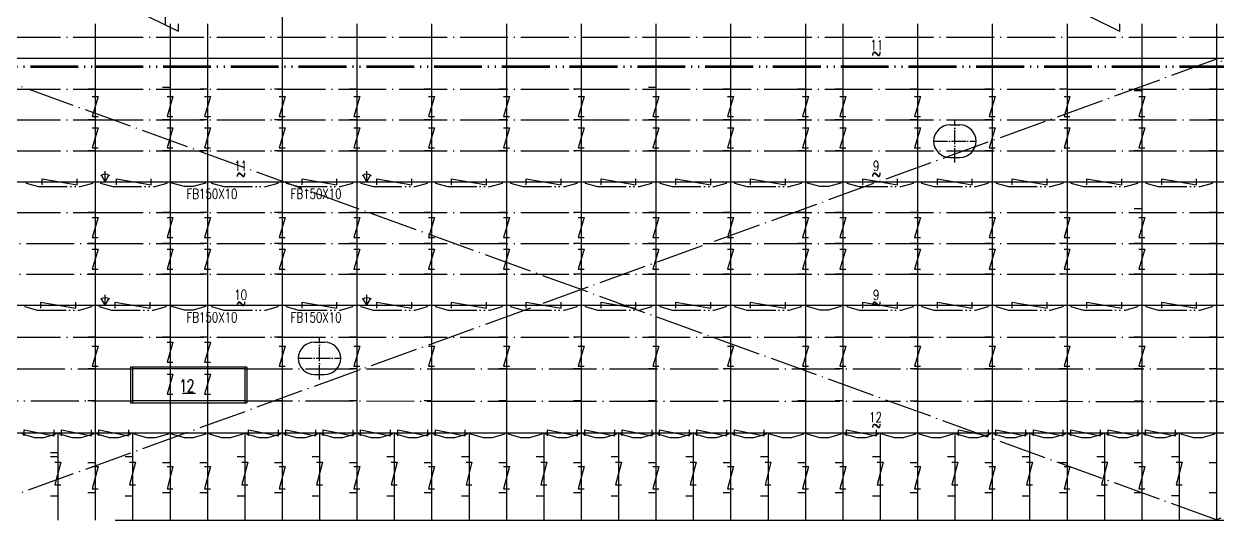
# Model space of a CAD drawing. Extents: x 415092 to 563892, y 399799 to 441999.
# Drawn here: x 476164 to 500109, y 414482 to 424432 of the extents above; entities that cross this region are included whole.
import ezdxf

# ---------------------------------------------------------------- set-up
doc = ezdxf.new("R2010")
doc.units = 0
doc.header["$LTSCALE"] = 40
doc.header["$MEASUREMENT"] = 0
doc.linetypes.add('ACAD_ISO04W100', pattern=[30.5, 24, -3, 0.5, -3])
doc.linetypes.add('ACAD_ISO05W100', pattern=[34, 24, -3, 0.5, -3, 0.5, -3])
doc.layers.get('0').update_dxf_attribs({"linetype": 'CONTINUOUS'})
for name, color, linetype in [('C-CEN', 4, 'ACAD_ISO04W100'), ('C-CON', 4, 'CONTINUOUS'), ('C-PH', 4, 'ACAD_ISO05W100'), ('Y-CON', 2, 'CONTINUOUS'), ('Y-PH', 2, 'ACAD_ISO05W100')]:
    doc.layers.add(name, color=color, linetype=linetype)
doc.styles.add('ROMANS', font='romans.shx', dxfattribs={"width": 0.75, "height": 250, "bigfont": 'hzdx.shx'})

msp = doc.modelspace()

# ---------------------------------------------------------------- linework, layer by layer
for p, q in [((478996.4, 435463.3), (478996.4, 424412.5)), ((477796.4, 421267.7), (477796.4, 421476.9)), ((483046.4, 421267.7), (483046.4, 421476.9)), ((477796.4, 421267.7), (477721.9, 421396.8)), ((477796.4, 421267.7), (477870.9, 421396.8)), ((483046.4, 421267.7), (482971.9, 421396.8)), ((483046.4, 421267.7), (483120.9, 421396.8)), ((477796.4, 418792.1), (477721.9, 418921.2)), ((477796.4, 418792.1), (477796.4, 419001.2)), ((477796.4, 418792.1), (477870.9, 418921.2)), ((483046.4, 418792.1), (482971.9, 418921.2)), ((483046.4, 418792.1), (483046.4, 419001.2)), ((483046.4, 418792.1), (483120.9, 418921.2)), ((480636.4, 417551.8), (478306.4, 417551.8)), ((478306.4, 417551.8), (478306.4, 416831.8)), ((480636.4, 417551.8), (480636.4, 416831.8)), ((479344.3, 417025.9), (479611.4, 417025.9)), ((478306.4, 416831.8), (480636.4, 416831.8))]:
    msp.add_line(p, q)
at = {"color": 1}
for p, q in [((478657.9, 424580.9), (479257.5, 424282.6)), ((497551.8, 424580.9), (498151.4, 424282.6)), ((479257.5, 424431.8), (479257.5, 424282.6)), ((498151.4, 424431.8), (498151.4, 424282.6))]:
    msp.add_line(p, q, dxfattribs=at)
for points in [[(477536.4, 422976.8), (477656.4, 422976.8), (477536.4, 422576.8), (477656.4, 422576.8)], [(479036.4, 422976.8), (479156.4, 422976.8), (479036.4, 422576.8), (479156.4, 422576.8)], [(479786.4, 422976.8), (479906.4, 422976.8), (479786.4, 422576.8), (479906.4, 422576.8)], [(481286.4, 422976.8), (481406.4, 422976.8), (481286.4, 422576.8), (481406.4, 422576.8)], [(482786.4, 422976.8), (482906.4, 422976.8), (482786.4, 422576.8), (482906.4, 422576.8)], [(484286.4, 422976.8), (484406.4, 422976.8), (484286.4, 422576.8), (484406.4, 422576.8)], [(485786.4, 422976.8), (485906.4, 422976.8), (485786.4, 422576.8), (485906.4, 422576.8)], [(487286.4, 422976.8), (487406.4, 422976.8), (487286.4, 422576.8), (487406.4, 422576.8)], [(488786.4, 422976.8), (488906.4, 422976.8), (488786.4, 422576.8), (488906.4, 422576.8)], [(490286.4, 422976.8), (490406.4, 422976.8), (490286.4, 422576.8), (490406.4, 422576.8)], [(491786.4, 422976.8), (491906.4, 422976.8), (491786.4, 422576.8), (491906.4, 422576.8)], [(492536.4, 422976.8), (492656.4, 422976.8), (492536.4, 422576.8), (492656.4, 422576.8)], [(494036.4, 422976.8), (494156.4, 422976.8), (494036.4, 422576.8), (494156.4, 422576.8)], [(495536.4, 422976.8), (495656.4, 422976.8), (495536.4, 422576.8), (495656.4, 422576.8)], [(497036.4, 422976.8), (497156.4, 422976.8), (497036.4, 422576.8), (497156.4, 422576.8)], [(498536.4, 422976.8), (498656.4, 422976.8), (498536.4, 422576.8), (498656.4, 422576.8)], [(477536.4, 422346.8), (477656.4, 422346.8), (477536.4, 421946.8), (477656.4, 421946.8)], [(479036.4, 422346.8), (479156.4, 422346.8), (479036.4, 421946.8), (479156.4, 421946.8)], [(479786.4, 422346.8), (479906.4, 422346.8), (479786.4, 421946.8), (479906.4, 421946.8)], [(481286.4, 422346.8), (481406.4, 422346.8), (481286.4, 421946.8), (481406.4, 421946.8)], [(482786.4, 422346.8), (482906.4, 422346.8), (482786.4, 421946.8), (482906.4, 421946.8)], [(484286.4, 422346.8), (484406.4, 422346.8), (484286.4, 421946.8), (484406.4, 421946.8)], [(485786.4, 422346.8), (485906.4, 422346.8), (485786.4, 421946.8), (485906.4, 421946.8)], [(487286.4, 422346.8), (487406.4, 422346.8), (487286.4, 421946.8), (487406.4, 421946.8)], [(488786.4, 422346.8), (488906.4, 422346.8), (488786.4, 421946.8), (488906.4, 421946.8)], [(490286.4, 422346.8), (490406.4, 422346.8), (490286.4, 421946.8), (490406.4, 421946.8)], [(491786.4, 422346.8), (491906.4, 422346.8), (491786.4, 421946.8), (491906.4, 421946.8)], [(492536.4, 422346.8), (492656.4, 422346.8), (492536.4, 421946.8), (492656.4, 421946.8)], [(494036.4, 422346.8), (494156.4, 422346.8), (494036.4, 421946.8), (494156.4, 421946.8)], [(495536.4, 422346.8), (495656.4, 422346.8), (495536.4, 421946.8), (495656.4, 421946.8)], [(497036.4, 422346.8), (497156.4, 422346.8), (497036.4, 421946.8), (497156.4, 421946.8)], [(498536.4, 422346.8), (498656.4, 422346.8), (498536.4, 421946.8), (498656.4, 421946.8)], [(476531.1, 421207.8), (476531.1, 421327.8), (477231.1, 421207.8), (477231.1, 421327.8)], [(478021.4, 421207.8), (478021.4, 421327.8), (478721.4, 421207.8), (478721.4, 421327.8)], [(478021.4, 421207.8), (478021.4, 421327.8), (478721.4, 421207.8), (478721.4, 421327.8)], [(481746.4, 421207.8), (481746.4, 421327.8), (482446.4, 421207.8), (482446.4, 421327.8)], [(483246.4, 421207.8), (483246.4, 421327.8), (483946.4, 421207.8), (483946.4, 421327.8)], [(484746.4, 421207.8), (484746.4, 421327.8), (485446.4, 421207.8), (485446.4, 421327.8)], [(486246.4, 421207.8), (486246.4, 421327.8), (486946.4, 421207.8), (486946.4, 421327.8)], [(487746.4, 421207.8), (487746.4, 421327.8), (488446.4, 421207.8), (488446.4, 421327.8)], [(489246.4, 421207.8), (489246.4, 421327.8), (489946.4, 421207.8), (489946.4, 421327.8)], [(490746.4, 421207.8), (490746.4, 421327.8), (491446.4, 421207.8), (491446.4, 421327.8)], [(492996.4, 421207.8), (492996.4, 421327.8), (493696.4, 421207.8), (493696.4, 421327.8)], [(494496.4, 421207.8), (494496.4, 421327.8), (495196.4, 421207.8), (495196.4, 421327.8)], [(495996.4, 421207.8), (495996.4, 421327.8), (496696.4, 421207.8), (496696.4, 421327.8)], [(497496.5, 421207.8), (497496.5, 421327.8), (498196.5, 421207.8), (498196.5, 421327.8)], [(498996.4, 421207.8), (498996.4, 421327.8), (499696.4, 421207.8), (499696.4, 421327.8)], [(477536.4, 420546.8), (477656.4, 420546.8), (477536.4, 420146.8), (477656.4, 420146.8)], [(479036.4, 420546.8), (479156.4, 420546.8), (479036.4, 420146.8), (479156.4, 420146.8)], [(479786.4, 420546.8), (479906.4, 420546.8), (479786.4, 420146.8), (479906.4, 420146.8)], [(481286.4, 420546.8), (481406.4, 420546.8), (481286.4, 420146.8), (481406.4, 420146.8)], [(482786.4, 420546.8), (482906.4, 420546.8), (482786.4, 420146.8), (482906.4, 420146.8)], [(484286.4, 420546.8), (484406.4, 420546.8), (484286.4, 420146.8), (484406.4, 420146.8)], [(485786.4, 420546.8), (485906.4, 420546.8), (485786.4, 420146.8), (485906.4, 420146.8)], [(487286.4, 420546.8), (487406.4, 420546.8), (487286.4, 420146.8), (487406.4, 420146.8)], [(488786.4, 420546.8), (488906.4, 420546.8), (488786.4, 420146.8), (488906.4, 420146.8)], [(490286.4, 420546.8), (490406.4, 420546.8), (490286.4, 420146.8), (490406.4, 420146.8)], [(491786.4, 420546.8), (491906.4, 420546.8), (491786.4, 420146.8), (491906.4, 420146.8)], [(492536.4, 420546.8), (492656.4, 420546.8), (492536.4, 420146.8), (492656.4, 420146.8)], [(494036.4, 420546.8), (494156.4, 420546.8), (494036.4, 420146.8), (494156.4, 420146.8)], [(495536.4, 420546.8), (495656.4, 420546.8), (495536.4, 420146.8), (495656.4, 420146.8)], [(497036.4, 420546.8), (497156.4, 420546.8), (497036.4, 420146.8), (497156.4, 420146.8)], [(498536.4, 420546.8), (498656.4, 420546.8), (498536.4, 420146.8), (498656.4, 420146.8)], [(477536.4, 419916.8), (477656.4, 419916.8), (477536.4, 419516.8), (477656.4, 419516.8)], [(479036.4, 419916.8), (479156.4, 419916.8), (479036.4, 419516.8), (479156.4, 419516.8)], [(479786.4, 419916.8), (479906.4, 419916.8), (479786.4, 419516.8), (479906.4, 419516.8)], [(481286.4, 419916.8), (481406.4, 419916.8), (481286.4, 419516.8), (481406.4, 419516.8)], [(482786.4, 419916.8), (482906.4, 419916.8), (482786.4, 419516.8), (482906.4, 419516.8)], [(484286.4, 419916.8), (484406.4, 419916.8), (484286.4, 419516.8), (484406.4, 419516.8)], [(485786.4, 419916.8), (485906.4, 419916.8), (485786.4, 419516.8), (485906.4, 419516.8)], [(487286.4, 419916.8), (487406.4, 419916.8), (487286.4, 419516.8), (487406.4, 419516.8)], [(488786.4, 419916.8), (488906.4, 419916.8), (488786.4, 419516.8), (488906.4, 419516.8)], [(490286.4, 419916.8), (490406.4, 419916.8), (490286.4, 419516.8), (490406.4, 419516.8)], [(491786.4, 419916.8), (491906.4, 419916.8), (491786.4, 419516.8), (491906.4, 419516.8)], [(492536.4, 419916.8), (492656.4, 419916.8), (492536.4, 419516.8), (492656.4, 419516.8)], [(494036.4, 419916.8), (494156.4, 419916.8), (494036.4, 419516.8), (494156.4, 419516.8)], [(495536.4, 419916.8), (495656.4, 419916.8), (495536.4, 419516.8), (495656.4, 419516.8)], [(497036.4, 419916.8), (497156.4, 419916.8), (497036.4, 419516.8), (497156.4, 419516.8)], [(498536.4, 419916.8), (498656.4, 419916.8), (498536.4, 419516.8), (498656.4, 419516.8)], [(476506.1, 418732.1), (476506.1, 418852.1), (477206.1, 418732.1), (477206.1, 418852.1)], [(477996.4, 418732.1), (477996.4, 418852.1), (478696.4, 418732.1), (478696.4, 418852.1)], [(477996.4, 418732.1), (477996.4, 418852.1), (478696.4, 418732.1), (478696.4, 418852.1)], [(481746.4, 418732.1), (481746.4, 418852.1), (482446.4, 418732.1), (482446.4, 418852.1)], [(483246.4, 418732.1), (483246.4, 418852.1), (483946.4, 418732.1), (483946.4, 418852.1)], [(484746.4, 418732.1), (484746.4, 418852.1), (485446.4, 418732.1), (485446.4, 418852.1)], [(486246.4, 418732.1), (486246.4, 418852.1), (486946.4, 418732.1), (486946.4, 418852.1)], [(487746.4, 418732.1), (487746.4, 418852.1), (488446.4, 418732.1), (488446.4, 418852.1)], [(489246.4, 418732.1), (489246.4, 418852.1), (489946.4, 418732.1), (489946.4, 418852.1)], [(490746.4, 418732.1), (490746.4, 418852.1), (491446.4, 418732.1), (491446.4, 418852.1)], [(492996.4, 418732.1), (492996.4, 418852.1), (493696.4, 418732.1), (493696.4, 418852.1)], [(494496.4, 418732.1), (494496.4, 418852.1), (495196.4, 418732.1), (495196.4, 418852.1)], [(495996.4, 418732.1), (495996.4, 418852.1), (496696.4, 418732.1), (496696.4, 418852.1)], [(497496.6, 418732.1), (497496.6, 418852.1), (498196.6, 418732.1), (498196.6, 418852.1)], [(498996.4, 418732.1), (498996.4, 418852.1), (499696.4, 418732.1), (499696.4, 418852.1)], [(477536.4, 417966.8), (477656.4, 417966.8), (477536.4, 417566.8), (477656.4, 417566.8)], [(479036.4, 418048.6), (479156.4, 418048.6), (479036.4, 417648.6), (479156.4, 417648.6)], [(479786.4, 418048.6), (479906.4, 418048.6), (479786.4, 417648.6), (479906.4, 417648.6)], [(481286.4, 417966.8), (481406.4, 417966.8), (481286.4, 417566.8), (481406.4, 417566.8)], [(482786.4, 417966.8), (482906.4, 417966.8), (482786.4, 417566.8), (482906.4, 417566.8)], [(484286.4, 417966.8), (484406.4, 417966.8), (484286.4, 417566.8), (484406.4, 417566.8)], [(485786.4, 417966.8), (485906.4, 417966.8), (485786.4, 417566.8), (485906.4, 417566.8)], [(487286.4, 417966.8), (487406.4, 417966.8), (487286.4, 417566.8), (487406.4, 417566.8)], [(488786.4, 417966.8), (488906.4, 417966.8), (488786.4, 417566.8), (488906.4, 417566.8)], [(490286.4, 417966.8), (490406.4, 417966.8), (490286.4, 417566.8), (490406.4, 417566.8)], [(491786.4, 417966.8), (491906.4, 417966.8), (491786.4, 417566.8), (491906.4, 417566.8)], [(492536.4, 417966.8), (492656.4, 417966.8), (492536.4, 417566.8), (492656.4, 417566.8)], [(494036.4, 417966.8), (494156.4, 417966.8), (494036.4, 417566.8), (494156.4, 417566.8)], [(495536.4, 417966.8), (495656.4, 417966.8), (495536.4, 417566.8), (495656.4, 417566.8)], [(497036.4, 417966.8), (497156.4, 417966.8), (497036.4, 417566.8), (497156.4, 417566.8)], [(498536.4, 417966.8), (498656.4, 417966.8), (498536.4, 417566.8), (498656.4, 417566.8)], [(479036.4, 417407.6), (479156.4, 417407.6), (479036.4, 417007.6), (479156.4, 417007.6)], [(479786.4, 417407.6), (479906.4, 417407.6), (479786.4, 417007.6), (479906.4, 417007.6)], [(476171.4, 416171.8), (476171.4, 416291.8), (476771.4, 416171.8), (476771.4, 416291.8)], [(476921.4, 416171.8), (476921.4, 416291.8), (477521.4, 416171.8), (477521.4, 416291.8)], [(477671.4, 416171.8), (477671.4, 416291.8), (478271.4, 416171.8), (478271.4, 416291.8)], [(480671.4, 416171.8), (480671.4, 416291.8), (481271.4, 416171.8), (481271.4, 416291.8)], [(481421.4, 416171.8), (481421.4, 416291.8), (482021.4, 416171.8), (482021.4, 416291.8)], [(482171.4, 416171.8), (482171.4, 416291.8), (482771.4, 416171.8), (482771.4, 416291.8)], [(482921.4, 416171.8), (482921.4, 416291.8), (483521.4, 416171.8), (483521.4, 416291.8)], [(483671.4, 416171.8), (483671.4, 416291.8), (484271.4, 416171.8), (484271.4, 416291.8)], [(484421.4, 416171.8), (484421.4, 416291.8), (485021.4, 416171.8), (485021.4, 416291.8)], [(486671.4, 416171.8), (486671.4, 416291.8), (487271.4, 416171.8), (487271.4, 416291.8)], [(487421.4, 416171.8), (487421.4, 416291.8), (488021.4, 416171.8), (488021.4, 416291.8)], [(488171.4, 416171.8), (488171.4, 416291.8), (488771.4, 416171.8), (488771.4, 416291.8)], [(488921.4, 416171.8), (488921.4, 416291.8), (489521.4, 416171.8), (489521.4, 416291.8)], [(489671.4, 416171.8), (489671.4, 416291.8), (490271.4, 416171.8), (490271.4, 416291.8)], [(490421.4, 416171.8), (490421.4, 416291.8), (491021.4, 416171.8), (491021.4, 416291.8)], [(492671.4, 416171.8), (492671.4, 416291.8), (493271.4, 416171.8), (493271.4, 416291.8)], [(494921.4, 416171.8), (494921.4, 416291.8), (495521.4, 416171.8), (495521.4, 416291.8)], [(495671.4, 416171.8), (495671.4, 416291.8), (496271.4, 416171.8), (496271.4, 416291.8)], [(496421.4, 416171.7), (496421.4, 416291.7), (497021.4, 416171.7), (497021.4, 416291.7)], [(497171.4, 416171.8), (497171.4, 416291.8), (497771.4, 416171.8), (497771.4, 416291.8)], [(497921.4, 416171.7), (497921.4, 416291.7), (498521.4, 416171.7), (498521.4, 416291.7)], [(498671.4, 416171.8), (498671.4, 416291.8), (499271.4, 416171.8), (499271.4, 416291.8)], [(476786.4, 415641.5), (476906.4, 415641.5), (476786.4, 415191.5), (476906.4, 415191.5)], [(476786.4, 415641.5), (476906.4, 415641.5), (476786.4, 415191.5), (476906.4, 415191.5)], [(477536.4, 415556.8), (477656.4, 415556.8), (477536.4, 415106.8), (477656.4, 415106.8)], [(478286.4, 415641.5), (478406.4, 415641.5), (478286.4, 415191.5), (478406.4, 415191.5)], [(478286.4, 415641.5), (478406.4, 415641.5), (478286.4, 415191.5), (478406.4, 415191.5)], [(479036.4, 415556.8), (479156.4, 415556.8), (479036.4, 415106.8), (479156.4, 415106.8)], [(479786.4, 415556.8), (479906.4, 415556.8), (479786.4, 415106.8), (479906.4, 415106.8)], [(480536.4, 415641.5), (480656.4, 415641.5), (480536.4, 415191.5), (480656.4, 415191.5)], [(481286.4, 415556.8), (481406.4, 415556.8), (481286.4, 415106.8), (481406.4, 415106.8)], [(482036.4, 415641.5), (482156.4, 415641.5), (482036.4, 415191.5), (482156.4, 415191.5)], [(482786.4, 415556.8), (482906.4, 415556.8), (482786.4, 415106.8), (482906.4, 415106.8)], [(483536.4, 415641.5), (483656.4, 415641.5), (483536.4, 415191.5), (483656.4, 415191.5)], [(484286.4, 415556.8), (484406.4, 415556.8), (484286.4, 415106.8), (484406.4, 415106.8)], [(485036.4, 415641.5), (485156.4, 415641.5), (485036.4, 415191.5), (485156.4, 415191.5)], [(485786.4, 415556.8), (485906.4, 415556.8), (485786.4, 415106.8), (485906.4, 415106.8)], [(486536.4, 415641.5), (486656.4, 415641.5), (486536.4, 415191.5), (486656.4, 415191.5)], [(487286.4, 415556.8), (487406.4, 415556.8), (487286.4, 415106.8), (487406.4, 415106.8)], [(488036.4, 415641.5), (488156.4, 415641.5), (488036.4, 415191.5), (488156.4, 415191.5)], [(488786.4, 415556.8), (488906.4, 415556.8), (488786.4, 415106.8), (488906.4, 415106.8)], [(489536.4, 415641.5), (489656.4, 415641.5), (489536.4, 415191.5), (489656.4, 415191.5)], [(490286.4, 415556.8), (490406.4, 415556.8), (490286.4, 415106.8), (490406.4, 415106.8)], [(491036.4, 415641.5), (491156.4, 415641.5), (491036.4, 415191.5), (491156.4, 415191.5)], [(491786.4, 415556.8), (491906.4, 415556.8), (491786.4, 415106.8), (491906.4, 415106.8)], [(492536.4, 415556.8), (492656.4, 415556.8), (492536.4, 415106.8), (492656.4, 415106.8)], [(493286.4, 415641.5), (493406.4, 415641.5), (493286.4, 415191.5), (493406.4, 415191.5)], [(494036.4, 415556.8), (494156.4, 415556.8), (494036.4, 415106.8), (494156.4, 415106.8)], [(494786.4, 415641.5), (494906.4, 415641.5), (494786.4, 415191.5), (494906.4, 415191.5)], [(495536.4, 415556.8), (495656.4, 415556.8), (495536.4, 415106.8), (495656.4, 415106.8)], [(496286.4, 415641.5), (496406.4, 415641.5), (496286.4, 415191.5), (496406.4, 415191.5)], [(497036.4, 415556.8), (497156.4, 415556.8), (497036.4, 415106.8), (497156.4, 415106.8)], [(497786.4, 415641.5), (497906.4, 415641.5), (497786.4, 415191.5), (497906.4, 415191.5)], [(498536.4, 415556.8), (498656.4, 415556.8), (498536.4, 415106.8), (498656.4, 415106.8)], [(499286.4, 415641.5), (499406.4, 415641.5), (499286.4, 415191.5), (499406.4, 415191.5)]]:
    msp.add_lwpolyline(points)
for centre in [(477796.4, 421267.7), (483046.4, 421267.7), (477796.4, 418792.1), (483046.4, 418792.1)]:
    msp.add_arc(centre, 149.1, 52.13553, 127.86447)
at = {"layer": 'C-CEN'}
for p, q in [((449096.4, 424162.8), (477596.4, 424162.8)), ((477596.4, 424162.8), (522596.4, 424162.8)), ((500096.4, 423721.8), (474596.4, 414481.8)), ((500096.8, 414485.7), (474596.4, 423721.8)), ((524096.4, 414815.8), (500096.4, 423721.8)), ((524096.4, 423721.8), (500096.8, 414485.7)), ((449096.4, 423124.8), (477596.4, 423124.8)), ((477596.4, 423124.8), (521096.4, 423124.8)), ((449096.4, 422505.8), (477596.4, 422505.8)), ((477596.4, 422505.8), (518846.4, 422505.8)), ((449096.4, 421886.8), (477596.4, 421886.8)), ((477596.4, 421886.8), (521096.4, 421886.8)), ((449096.4, 420648.8), (477596.4, 420648.8)), ((477596.4, 420648.8), (521096.4, 420648.8)), ((450596.4, 420029.8), (477596.4, 420029.8)), ((477596.4, 420029.8), (518846.4, 420029.8)), ((450596.4, 419410.8), (477596.4, 419410.8)), ((477596.4, 419410.8), (521096.4, 419410.8)), ((449096.4, 418151.8), (477596.4, 418151.8)), ((477596.4, 418151.8), (518846.4, 418151.8)), ((452846.4, 417511.8), (477596.4, 417511.8)), ((477596.4, 417511.8), (478346.4, 417511.8)), ((480596.4, 417511.8), (517346.4, 417511.8)), ((454346.4, 416871.8), (477596.4, 416871.8)), ((477596.4, 416871.8), (478346.4, 416871.8)), ((480596.4, 416871.8), (519596.4, 416852.5))]:
    msp.add_line(p, q, dxfattribs=at)
at = {"layer": 'C-CEN', "ltscale": 0.3}
for p, q in [((494846.4, 421653.8), (494846.4, 422505.8)), ((494412.4, 422079.8), (495280.4, 422079.8)), ((482096.4, 417299.7), (482096.4, 418151.7)), ((481662.4, 417725.7), (482530.4, 417725.7))]:
    msp.add_line(p, q, dxfattribs=at)
at = {"layer": 'C-CON'}
for p, q in [((494746.4, 422405.8), (494946.4, 422405.8)), ((494746.4, 421753.8), (494946.4, 421753.8)), ((481996.4, 418051.7), (482196.4, 418051.7)), ((481996.4, 417399.7), (482196.4, 417399.7))]:
    msp.add_line(p, q, dxfattribs=at)
for centre, start, end in [((494746.4, 422079.8), 90, 270), ((494946.4, 422079.8), 270, 90), ((481996.4, 417725.7), 90, 270), ((482196.4, 417725.7), 270, 90)]:
    msp.add_arc(centre, 326, start, end, dxfattribs=at)
at = {"layer": 'C-PH'}
for p, q in [((449096.4, 423588.8), (477596.4, 423588.8)), ((449096.4, 423563.8), (477596.4, 423563.8)), ((477596.4, 423588.8), (521096.4, 423588.8)), ((477596.4, 423563.8), (521096.4, 423563.8))]:
    msp.add_line(p, q, dxfattribs=at)
at = {"layer": 'C-PH', "ltscale": 0.6}
for points in [[(476211.1, 421267.8), (476211.1, 421238.1), (476459.1, 421167.8), (477303, 421167.8), (477551.1, 421238.1), (477551.1, 421267.8)], [(477701.4, 421267.8), (477701.4, 421238.1), (477949.5, 421167.8), (478793.4, 421167.8), (479041.4, 421238.1), (479041.4, 421267.8)], [(479806.4, 421267.8), (479806.4, 421238.1), (479558.4, 421167.8), (479384.5, 421167.8), (479136.4, 421238.1), (479136.4, 421267.8)], [(479926.4, 421267.8), (479926.4, 421238.1), (480174.5, 421167.8), (481018.4, 421167.8), (481266.4, 421238.1), (481266.4, 421267.8)], [(481426.4, 421267.8), (481426.4, 421238.1), (481674.5, 421167.8), (482518.4, 421167.8), (482766.4, 421238.1), (482766.4, 421267.8)], [(482926.4, 421267.8), (482926.4, 421238.1), (483174.5, 421167.8), (484018.4, 421167.8), (484266.4, 421238.1), (484266.4, 421267.8)], [(484426.4, 421267.8), (484426.4, 421238.1), (484674.5, 421167.8), (485518.4, 421167.8), (485766.4, 421238.1), (485766.4, 421267.8)], [(485926.4, 421267.8), (485926.4, 421238.1), (486174.5, 421167.8), (487018.4, 421167.8), (487266.4, 421238.1), (487266.4, 421267.8)], [(487426.4, 421267.8), (487426.4, 421238.1), (487674.5, 421167.8), (488518.4, 421167.8), (488766.4, 421238.1), (488766.4, 421267.8)], [(488926.4, 421267.8), (488926.4, 421238.1), (489174.5, 421167.8), (490018.4, 421167.8), (490266.4, 421238.1), (490266.4, 421267.8)], [(490426.4, 421267.8), (490426.4, 421238.1), (490674.5, 421167.8), (491518.4, 421167.8), (491766.4, 421238.1), (491766.4, 421267.8)], [(492556.4, 421267.8), (492556.4, 421238.1), (492308.4, 421167.8), (492134.5, 421167.8), (491886.4, 421238.1), (491886.4, 421267.8)], [(492676.4, 421267.8), (492676.4, 421238.1), (492924.5, 421167.8), (493768.4, 421167.8), (494016.4, 421238.1), (494016.4, 421267.8)], [(494176.4, 421267.8), (494176.4, 421238.1), (494424.5, 421167.8), (495268.4, 421167.8), (495516.4, 421238.1), (495516.4, 421267.8)], [(495676.4, 421267.8), (495676.4, 421238.1), (495924.5, 421167.8), (496768.4, 421167.8), (497016.4, 421238.1), (497016.4, 421267.8)], [(497176.5, 421267.8), (497176.5, 421238.1), (497424.6, 421167.8), (498268.5, 421167.8), (498516.5, 421238.1), (498516.5, 421267.8)], [(498676.4, 421267.8), (498676.4, 421238.1), (498924.5, 421167.8), (499768.4, 421167.8), (500016.4, 421238.1), (500016.4, 421267.8)], [(476186.1, 418792.1), (476186.1, 418762.5), (476434.1, 418692.1), (477278, 418692.1), (477526.1, 418762.5), (477526.1, 418792.1)], [(477676.4, 418792.1), (477676.4, 418762.5), (477924.5, 418692.1), (478768.4, 418692.1), (479016.4, 418762.5), (479016.4, 418792.1)], [(479806.4, 418792.1), (479806.4, 418762.5), (479558.4, 418692.1), (479384.5, 418692.1), (479136.4, 418762.5), (479136.4, 418792.1)], [(479926.4, 418792.1), (479926.4, 418762.5), (480174.5, 418692.1), (481018.4, 418692.1), (481266.4, 418762.5), (481266.4, 418792.1)], [(481426.4, 418792.1), (481426.4, 418762.5), (481674.5, 418692.1), (482518.4, 418692.1), (482766.4, 418762.5), (482766.4, 418792.1)], [(482926.4, 418792.1), (482926.4, 418762.5), (483174.5, 418692.1), (484018.4, 418692.1), (484266.4, 418762.5), (484266.4, 418792.1)], [(484426.4, 418792.1), (484426.4, 418762.5), (484674.5, 418692.1), (485518.4, 418692.1), (485766.4, 418762.5), (485766.4, 418792.1)], [(485926.4, 418792.1), (485926.4, 418762.5), (486174.5, 418692.1), (487018.4, 418692.1), (487266.4, 418762.5), (487266.4, 418792.1)], [(487426.4, 418792.1), (487426.4, 418762.5), (487674.5, 418692.1), (488518.4, 418692.1), (488766.4, 418762.5), (488766.4, 418792.1)], [(488926.4, 418792.1), (488926.4, 418762.5), (489174.5, 418692.1), (490018.4, 418692.1), (490266.4, 418762.5), (490266.4, 418792.1)], [(490426.4, 418792.1), (490426.4, 418762.5), (490674.5, 418692.1), (491518.4, 418692.1), (491766.4, 418762.5), (491766.4, 418792.1)], [(492556.4, 418792.1), (492556.4, 418762.5), (492308.4, 418692.1), (492134.5, 418692.1), (491886.4, 418762.5), (491886.4, 418792.1)], [(492676.4, 418792.1), (492676.4, 418762.5), (492924.5, 418692.1), (493768.4, 418692.1), (494016.4, 418762.5), (494016.4, 418792.1)], [(494176.4, 418792.1), (494176.4, 418762.5), (494424.5, 418692.1), (495268.4, 418692.1), (495516.4, 418762.5), (495516.4, 418792.1)], [(495676.4, 418792.1), (495676.4, 418762.5), (495924.5, 418692.1), (496768.4, 418692.1), (497016.4, 418762.5), (497016.4, 418792.1)], [(497176.6, 418792.1), (497176.6, 418762.5), (497424.7, 418692.1), (498268.6, 418692.1), (498516.6, 418762.5), (498516.6, 418792.1)], [(498676.4, 418792.1), (498676.4, 418762.5), (498924.5, 418692.1), (499768.4, 418692.1), (500016.4, 418762.5), (500016.4, 418792.1)], [(476806.4, 416231.8), (476806.4, 416202.1), (476558.4, 416131.8), (476384.5, 416131.8), (476136.4, 416202.1), (476136.4, 416231.8)], [(477556.4, 416231.8), (477556.4, 416202.1), (477308.4, 416131.8), (477134.5, 416131.8), (476886.4, 416202.1), (476886.4, 416231.8)], [(478306.4, 416231.8), (478306.4, 416202.1), (478058.4, 416131.8), (477884.5, 416131.8), (477636.4, 416202.1), (477636.4, 416231.8)], [(479056.4, 416231.8), (479056.4, 416202.1), (478808.4, 416131.8), (478634.5, 416131.8), (478386.4, 416202.1), (478386.4, 416231.8)], [(479806.4, 416231.8), (479806.4, 416202.1), (479558.4, 416131.8), (479384.5, 416131.8), (479136.4, 416202.1), (479136.4, 416231.8)], [(480556.4, 416231.8), (480556.4, 416202.1), (480308.4, 416131.8), (480134.5, 416131.8), (479886.4, 416202.1), (479886.4, 416231.8)], [(481306.4, 416231.8), (481306.4, 416202.1), (481058.4, 416131.8), (480884.5, 416131.8), (480636.4, 416202.1), (480636.4, 416231.8)], [(482056.4, 416231.8), (482056.4, 416202.1), (481808.4, 416131.8), (481634.5, 416131.8), (481386.4, 416202.1), (481386.4, 416231.8)], [(482806.4, 416231.8), (482806.4, 416202.1), (482558.4, 416131.8), (482384.5, 416131.8), (482136.4, 416202.1), (482136.4, 416231.8)], [(483556.4, 416231.8), (483556.4, 416202.1), (483308.4, 416131.8), (483134.5, 416131.8), (482886.4, 416202.1), (482886.4, 416231.8)], [(484306.4, 416231.8), (484306.4, 416202.1), (484058.4, 416131.8), (483884.5, 416131.8), (483636.4, 416202.1), (483636.4, 416231.8)], [(485056.4, 416231.8), (485056.4, 416202.1), (484808.4, 416131.8), (484634.5, 416131.8), (484386.4, 416202.1), (484386.4, 416231.8)], [(485806.4, 416231.8), (485806.4, 416202.1), (485558.4, 416131.8), (485384.5, 416131.8), (485136.4, 416202.1), (485136.4, 416231.8)], [(486556.4, 416231.8), (486556.4, 416202.1), (486308.4, 416131.8), (486134.5, 416131.8), (485886.4, 416202.1), (485886.4, 416231.8)], [(487306.4, 416231.8), (487306.4, 416202.1), (487058.4, 416131.8), (486884.5, 416131.8), (486636.4, 416202.1), (486636.4, 416231.8)], [(488056.4, 416231.8), (488056.4, 416202.1), (487808.4, 416131.8), (487634.5, 416131.8), (487386.4, 416202.1), (487386.4, 416231.8)], [(488806.4, 416231.8), (488806.4, 416202.1), (488558.4, 416131.8), (488384.5, 416131.8), (488136.4, 416202.1), (488136.4, 416231.8)], [(489556.4, 416231.8), (489556.4, 416202.1), (489308.4, 416131.8), (489134.5, 416131.8), (488886.4, 416202.1), (488886.4, 416231.8)], [(490306.4, 416231.8), (490306.4, 416202.1), (490058.4, 416131.8), (489884.5, 416131.8), (489636.4, 416202.1), (489636.4, 416231.8)], [(491056.4, 416231.8), (491056.4, 416202.1), (490808.4, 416131.8), (490634.5, 416131.8), (490386.4, 416202.1), (490386.4, 416231.8)], [(491806.4, 416231.8), (491806.4, 416202.1), (491558.4, 416131.8), (491384.5, 416131.8), (491136.4, 416202.1), (491136.4, 416231.8)], [(492556.4, 416231.8), (492556.4, 416202.1), (492308.4, 416131.8), (492134.5, 416131.8), (491886.4, 416202.1), (491886.4, 416231.8)], [(493306.4, 416231.8), (493306.4, 416202.1), (493058.4, 416131.8), (492884.5, 416131.8), (492636.4, 416202.1), (492636.4, 416231.8)], [(494056.4, 416231.8), (494056.4, 416202.1), (493808.4, 416131.8), (493634.5, 416131.8), (493386.4, 416202.1), (493386.4, 416231.8)], [(494806.4, 416231.8), (494806.4, 416202.1), (494558.4, 416131.8), (494384.5, 416131.8), (494136.4, 416202.1), (494136.4, 416231.8)], [(495556.4, 416231.8), (495556.4, 416202.1), (495308.4, 416131.8), (495134.5, 416131.8), (494886.4, 416202.1), (494886.4, 416231.8)], [(496306.4, 416231.8), (496306.4, 416202.1), (496058.4, 416131.8), (495884.5, 416131.8), (495636.4, 416202.1), (495636.4, 416231.8)], [(497056.4, 416231.8), (497056.4, 416202.1), (496808.4, 416131.8), (496634.5, 416131.8), (496386.4, 416202.1), (496386.4, 416231.8)], [(497806.4, 416231.8), (497806.4, 416202.1), (497558.4, 416131.8), (497384.5, 416131.8), (497136.4, 416202.1), (497136.4, 416231.8)], [(498556.4, 416231.8), (498556.4, 416202.1), (498308.4, 416131.8), (498134.5, 416131.8), (497886.4, 416202.1), (497886.4, 416231.8)], [(499306.4, 416231.8), (499306.4, 416202.1), (499058.4, 416131.8), (498884.5, 416131.8), (498636.4, 416202.1), (498636.4, 416231.8)], [(500056.7, 416231.8), (500056.7, 416202.1), (499808.7, 416131.8), (499634.8, 416131.8), (499386.7, 416202.1), (499386.7, 416231.8)]]:
    msp.add_lwpolyline(points, dxfattribs=at)
at = {"layer": 'Y-CON'}
for p, q in [((477596.4, 424431.8), (477596.4, 414499.1)), ((479096.4, 424431.8), (479096.4, 414484.8)), ((479846.4, 424431.8), (479846.4, 414484.8)), ((481346.4, 424431.8), (481346.4, 414484.8)), ((482846.4, 424431.8), (482846.4, 414484.8)), ((484346.4, 424431.8), (484346.4, 414484.8)), ((485846.4, 424431.8), (485846.4, 414484.8)), ((487346.4, 424431.8), (487346.4, 414484.8)), ((488846.4, 424431.8), (488846.4, 414484.8)), ((490346.4, 424431.8), (490346.4, 414484.8)), ((491846.4, 424431.8), (491846.4, 414485)), ((492596.4, 424431.8), (492596.4, 414485)), ((494096.4, 424431.8), (494096.4, 414485.2)), ((495596.4, 424431.8), (495596.4, 414485.3)), ((497096.4, 424431.8), (497096.4, 414485.4)), ((498596.4, 424431.8), (498596.4, 414485.6)), ((500096.4, 424431.8), (500096.8, 414485.7)), ((449096.4, 423743.8), (477596.4, 423743.8)), ((477596.4, 423743.8), (521096.4, 423743.8)), ((477596.4, 423124.8), (477446.4, 423124.8)), ((479096.4, 423157.8), (478946.4, 423157.8)), ((479846.4, 423124.8), (479696.4, 423124.8)), ((481346.4, 423124.8), (481196.4, 423124.8)), ((482846.4, 423124.8), (482696.4, 423124.8)), ((484346.4, 423124.8), (484196.4, 423124.8)), ((485846.4, 423124.8), (485696.4, 423124.8)), ((487346.4, 423124.8), (487196.4, 423124.8)), ((488846.4, 423157.8), (488696.4, 423157.8)), ((490346.4, 423124.8), (490196.4, 423124.8)), ((491846.4, 423124.8), (491696.4, 423124.8)), ((492596.4, 423124.8), (492446.4, 423124.8)), ((494096.4, 423124.8), (493946.4, 423124.8)), ((495596.4, 423124.8), (495446.4, 423124.8)), ((497096.4, 423124.8), (496946.4, 423124.8)), ((500096.7, 423124.8), (499946.7, 423124.8)), ((498596.4, 423091.8), (498446.4, 423091.8)), ((477596.4, 422505.8), (477446.4, 422505.8)), ((479096.4, 422505.8), (478946.4, 422505.8)), ((479846.4, 422505.8), (479696.4, 422505.8)), ((481346.4, 422505.8), (481196.4, 422505.8)), ((482846.4, 422505.8), (482696.4, 422505.8)), ((484346.4, 422505.8), (484196.4, 422505.8)), ((485846.4, 422505.8), (485696.4, 422505.8)), ((487346.4, 422505.8), (487196.4, 422505.8)), ((488846.4, 422505.8), (488696.4, 422505.8)), ((490346.4, 422505.8), (490196.4, 422505.8)), ((491846.4, 422505.8), (491696.4, 422505.8)), ((492596.4, 422505.8), (492446.4, 422505.8)), ((494096.4, 422505.8), (493946.4, 422505.8)), ((495596.4, 422505.8), (495446.4, 422505.8)), ((497096.4, 422505.8), (496946.4, 422505.8)), ((498596.4, 422505.8), (498446.4, 422505.8)), ((500096.7, 422505.8), (499946.7, 422505.8)), ((477596.4, 421886.8), (477446.4, 421886.8)), ((479096.4, 421886.8), (478946.4, 421886.8)), ((479846.4, 421886.8), (479696.4, 421886.8)), ((481346.4, 421886.8), (481196.4, 421886.8)), ((482846.4, 421886.8), (482696.4, 421886.8)), ((484346.4, 421886.8), (484196.4, 421886.8)), ((485846.4, 421886.8), (485696.4, 421886.8)), ((487346.4, 421886.8), (487196.4, 421886.8)), ((488846.4, 421886.8), (488696.4, 421886.8)), ((490346.4, 421886.8), (490196.4, 421886.8)), ((491846.4, 421886.8), (491696.4, 421886.8)), ((492596.4, 421886.8), (492446.4, 421886.8)), ((494096.4, 421886.8), (494246.4, 421886.8)), ((495596.4, 421886.8), (495446.4, 421886.8)), ((497096.4, 421886.8), (497246.4, 421886.8)), ((498596.4, 421886.8), (498446.4, 421886.8)), ((500096.7, 421886.8), (499946.7, 421886.8)), ((449096.4, 421267.8), (477596.4, 421267.8)), ((477596.4, 421267.8), (521096.4, 421267.8)), ((498596.4, 420725.8), (498446.4, 420725.8)), ((477596.4, 420648.8), (477446.4, 420648.8)), ((479096.4, 420648.8), (478946.4, 420648.8)), ((479846.4, 420648.8), (479696.4, 420648.8)), ((481346.4, 420648.8), (481196.4, 420648.8)), ((482846.4, 420648.8), (482696.4, 420648.8)), ((484346.4, 420648.8), (484196.4, 420648.8)), ((485846.4, 420648.8), (485696.4, 420648.8)), ((487346.4, 420648.8), (487196.4, 420648.8)), ((488846.4, 420648.8), (488696.4, 420648.8)), ((490346.4, 420648.8), (490196.4, 420648.8)), ((491846.4, 420648.8), (491696.4, 420648.8)), ((492596.4, 420648.8), (492446.4, 420648.8)), ((494096.4, 420648.8), (493946.4, 420648.8)), ((495596.4, 420648.8), (495446.4, 420648.8)), ((497096.4, 420648.8), (496946.4, 420648.8)), ((500096.7, 420648.8), (499946.7, 420648.8)), ((477596.4, 420029.8), (477446.4, 420029.8)), ((479096.4, 420029.8), (478946.4, 420029.8)), ((479846.4, 420029.8), (479696.4, 420029.8)), ((481346.4, 420029.8), (481196.4, 420029.8)), ((482846.4, 420029.8), (482696.4, 420029.8)), ((484346.4, 420029.8), (484196.4, 420029.8)), ((485846.4, 420029.8), (485696.4, 420029.8)), ((487346.4, 420029.8), (487196.4, 420029.8)), ((488846.4, 420029.8), (488696.4, 420029.8)), ((490346.4, 420029.8), (490196.4, 420029.8)), ((491846.4, 420029.8), (491696.4, 420029.8)), ((492596.4, 420029.8), (492446.4, 420029.8)), ((494096.4, 420029.8), (493946.4, 420029.8)), ((495596.4, 420029.8), (495446.4, 420029.8)), ((497096.4, 420029.8), (496946.4, 420029.8)), ((498596.4, 420029.8), (498446.4, 420029.8)), ((500096.7, 420029.8), (499946.7, 420029.8)), ((477596.4, 419410.8), (477446.4, 419410.8)), ((479096.4, 419410.8), (478946.4, 419410.8)), ((479846.4, 419410.8), (479696.4, 419410.8)), ((481346.4, 419410.8), (481196.4, 419410.8)), ((482846.4, 419410.8), (482696.4, 419410.8)), ((484346.4, 419410.8), (484196.4, 419410.8)), ((485846.4, 419410.8), (485696.4, 419410.8)), ((487346.4, 419410.8), (487196.4, 419410.8)), ((488846.4, 419410.8), (488696.4, 419410.8)), ((490346.4, 419410.8), (490196.4, 419410.8)), ((491846.4, 419410.8), (491696.4, 419410.8)), ((492596.4, 419410.8), (492446.4, 419410.8)), ((494096.4, 419410.8), (493946.4, 419410.8)), ((495596.4, 419410.8), (495446.4, 419410.8)), ((497096.4, 419410.8), (496946.4, 419410.8)), ((498596.4, 419410.8), (498446.4, 419410.8)), ((500096.7, 419410.8), (499946.7, 419410.8)), ((449096.4, 418792.1), (477596.4, 418792.1)), ((477596.4, 418792.1), (518846.4, 418792.1)), ((477596.4, 418151.8), (477446.4, 418151.8)), ((479096.4, 418151.8), (478946.4, 418151.8)), ((479846.4, 418151.8), (479696.4, 418151.8)), ((481346.4, 418151.8), (481196.4, 418151.8)), ((482846.4, 418151.8), (482696.4, 418151.8)), ((484346.4, 418151.8), (484196.4, 418151.8)), ((485846.4, 418151.8), (485696.4, 418151.8)), ((487346.4, 418151.8), (487196.4, 418151.8)), ((488846.4, 418151.8), (488696.4, 418151.8)), ((490346.4, 418151.8), (490196.4, 418151.8)), ((491846.4, 418151.8), (491696.4, 418151.8)), ((492596.4, 418151.8), (492446.4, 418151.8)), ((494096.4, 418151.8), (493946.4, 418151.8)), ((495596.4, 418151.8), (495446.4, 418151.8)), ((497096.4, 418151.8), (496946.4, 418151.8)), ((498596.4, 418151.8), (498446.4, 418151.8)), ((500096.7, 418151.8), (499946.7, 418151.8)), ((477596.4, 417511.8), (477446.4, 417511.8)), ((478346.4, 417551.8), (478346.4, 416831.8)), ((480596.4, 417511.8), (478346.4, 417511.8)), ((479096.4, 417511.8), (478946.4, 417511.8)), ((479096.4, 417511.8), (478946.4, 417511.8)), ((479846.4, 417511.8), (479696.4, 417511.8)), ((479846.4, 417511.8), (479696.4, 417511.8)), ((480596.4, 417551.8), (480596.4, 416831.8)), ((481346.4, 417511.8), (481496.4, 417511.8)), ((482846.4, 417511.8), (482696.4, 417511.8)), ((484346.4, 417511.8), (484496.4, 417511.8)), ((485846.4, 417511.8), (485696.4, 417511.8)), ((487346.4, 417511.8), (487196.4, 417511.8)), ((488846.4, 417511.8), (488696.4, 417511.8)), ((490346.4, 417511.8), (490196.4, 417511.8)), ((491846.4, 417511.8), (491696.4, 417511.8)), ((492596.4, 417511.8), (492446.4, 417511.8)), ((494096.4, 417511.8), (493946.4, 417511.8)), ((495596.4, 417511.8), (495446.4, 417511.8)), ((497096.4, 417511.8), (496946.4, 417511.8)), ((498596.4, 417511.8), (498446.4, 417511.8)), ((500096.7, 417511.8), (499946.7, 417511.8)), ((477596.4, 416871.8), (477446.4, 416871.8)), ((479846.4, 416871.8), (478346.4, 416871.8)), ((480596.4, 416871.8), (479696.4, 416871.8)), ((481346.4, 416871.8), (481196.4, 416871.8)), ((482846.4, 416871.8), (482696.4, 416871.8)), ((484346.4, 416871.8), (484196.4, 416871.8)), ((485846.4, 416871.8), (485696.4, 416871.8)), ((487346.4, 416871.8), (487196.4, 416871.8)), ((488846.4, 416871.8), (488696.4, 416871.8)), ((490346.4, 416871.8), (490196.4, 416871.8)), ((491846.4, 416871.8), (491696.4, 416871.8)), ((492596.4, 416871.8), (492446.4, 416871.8)), ((494096.4, 416863.9), (493946.4, 416863.9)), ((495596.4, 416863.9), (495446.4, 416863.9)), ((497096.4, 416863.9), (496946.4, 416863.9)), ((498596.4, 416863.9), (498446.4, 416863.9)), ((500096.7, 416863.9), (499946.7, 416863.9)), ((454195.5, 416231.8), (477596.4, 416231.8)), ((476846.4, 416231.8), (476846.4, 414648.9)), ((477596.4, 416231.8), (521096.4, 416231.8)), ((478346.4, 416231.8), (478346.4, 414648.9)), ((480596.4, 416231.8), (480596.4, 414484.8)), ((482096.4, 416231.8), (482096.4, 414484.8)), ((483596.4, 416231.8), (483596.4, 414484.8)), ((485096.4, 416231.8), (485096.4, 414484.8)), ((486596.4, 416231.8), (486596.4, 414484.8)), ((488096.4, 416231.8), (488096.4, 414484.8)), ((489596.4, 416231.8), (489596.4, 414484.8)), ((491096.4, 416231.8), (491096.4, 414484.9)), ((493346.4, 416231.8), (493346.4, 414485.1)), ((494846.4, 416231.8), (494846.4, 414485.2)), ((496346.4, 416231.8), (496346.4, 414485.4)), ((497846.4, 416231.8), (497846.4, 414485.5)), ((499346.4, 416231.8), (499346.4, 414485.6)), ((476846.4, 416081.8), (476846.4, 414483.3)), ((477596.4, 416081.8), (477596.4, 414483.8)), ((478346.4, 416081.8), (478346.4, 414482)), ((491846.4, 416081.8), (491846.4, 414500.2)), ((476846.4, 415831.8), (476696.4, 415831.8)), ((476846.4, 415751.8), (476696.4, 415751.8)), ((478346.4, 415751.8), (478196.4, 415751.8)), ((478346.4, 415751.8), (478196.4, 415751.8)), ((480596.4, 415751.8), (480446.4, 415751.8)), ((482096.4, 415751.8), (481946.4, 415751.8)), ((483596.4, 415751.8), (483446.4, 415751.8)), ((485096.4, 415751.8), (484946.4, 415751.8)), ((486596.4, 415751.8), (486446.4, 415751.8)), ((488096.4, 415751.8), (487946.4, 415751.8)), ((489596.4, 415751.8), (489446.4, 415751.8)), ((491096.4, 415751.8), (490946.4, 415751.8)), ((493346.4, 415751.8), (493196.4, 415751.8)), ((494846.4, 415751.8), (494696.4, 415751.8)), ((496346.4, 415751.8), (496196.4, 415751.8)), ((497846.4, 415751.8), (497696.4, 415751.8)), ((499346.4, 415751.8), (499196.4, 415751.8)), ((477596.4, 415631.8), (477446.4, 415631.8)), ((479096.4, 415631.8), (478946.4, 415631.8)), ((479846.4, 415631.8), (479696.4, 415631.8)), ((481346.4, 415631.8), (481196.4, 415631.8)), ((482846.4, 415631.8), (482696.4, 415631.8)), ((484346.4, 415631.8), (484196.4, 415631.8)), ((485846.4, 415631.8), (485696.4, 415631.8)), ((487346.4, 415631.8), (487196.4, 415631.8)), ((488846.4, 415631.8), (488696.4, 415631.8)), ((490346.4, 415631.8), (490196.4, 415631.8)), ((491846.4, 415631.8), (491696.4, 415631.8)), ((492596.4, 415631.8), (492446.4, 415631.8)), ((494096.4, 415631.8), (493946.4, 415631.8)), ((495596.4, 415631.8), (495446.4, 415631.8)), ((497096.4, 415631.8), (496946.4, 415631.8)), ((498596.4, 415631.8), (498446.4, 415631.8)), ((500096.7, 415631.8), (499946.7, 415631.8)), ((477596.4, 415031.8), (477446.4, 415031.8)), ((479096.4, 415031.8), (478946.4, 415031.8)), ((479846.4, 415031.8), (479696.4, 415031.8)), ((481346.4, 415031.8), (481196.4, 415031.8)), ((482846.4, 415031.8), (482696.4, 415031.8)), ((484346.4, 415031.8), (484196.4, 415031.8)), ((485846.4, 415031.8), (485696.4, 415031.8)), ((487346.4, 415031.8), (487196.4, 415031.8)), ((488846.4, 415031.8), (488696.4, 415031.8)), ((490346.4, 415031.8), (490196.4, 415031.8)), ((491846.4, 415031.8), (491696.4, 415031.8)), ((492596.4, 415031.8), (492446.4, 415031.8)), ((494096.4, 415031.8), (493946.4, 415031.8)), ((495596.4, 415031.8), (495446.4, 415031.8)), ((497096.4, 415031.8), (496946.4, 415031.8)), ((498596.4, 415031.8), (498446.4, 415031.8)), ((500096.7, 415031.8), (499946.7, 415031.8)), ((476846.4, 414963.3), (476696.4, 414963.3)), ((478346.4, 414962), (478196.4, 414962)), ((480594.6, 414964.5), (480444.6, 414964.5)), ((482096.4, 414965), (481946.4, 414965)), ((483596.4, 414964.8), (483446.4, 414964.8)), ((485096.4, 414964.4), (484946.4, 414964.4)), ((486596.4, 414964.6), (486446.4, 414964.6)), ((488096.4, 414964.9), (487946.4, 414964.9)), ((489596.4, 414964.9), (489446.4, 414964.9)), ((491096.4, 414965.1), (490946.4, 414965.1)), ((493346.4, 414965.1), (493196.4, 414965.1)), ((494846.4, 414965), (494696.4, 414965)), ((496346.4, 414964.8), (496196.4, 414964.8)), ((497846.4, 414965.6), (497696.4, 414965.6)), ((499346.4, 414965.5), (499196.4, 414965.5)), ((477998.8, 414481.8), (513496.4, 414484.4))]:
    msp.add_line(p, q, dxfattribs=at)
at = {"layer": 'Y-PH'}
msp.add_line((481346.4, 426216.8), (481346.4, 424381.8), dxfattribs=at)

# ---------------------------------------------------------------- texts
at = {"style": 'ROMANS'}
for s, height, width, p in [('11', 200, 0.75, (493151.1, 423907.4)), ('~', 250, 0.75, (493178.8, 423726)), ('11', 200, 0.75, (480385.9, 421482.9)), ('9', 200, 0.75, (493203.7, 421482.9)), ('~', 250, 0.75, (480428.8, 421301.5)), ('~', 250, 0.75, (493178.8, 421301.5)), ('FB150X10', 200, 0.75, (479427.9, 420923.2)), ('FB150X10', 200, 0.75, (481517.2, 420923.2)), ('10', 200, 0.75, (480385.9, 418896.9)), ('9', 200, 0.75, (493203.7, 418896.9)), ('~', 250, 0.75, (480428.8, 418715.5)), ('~', 250, 0.75, (493178.8, 418715.5)), ('FB150X10', 200, 0.75, (479427.9, 418447.5)), ('FB150X10', 200, 0.75, (481517.2, 418447.5)), ('12', 250, 0.7, (479284.2, 417051.6)), ('12', 200, 0.75, (493125.3, 416446.9)), ('~', 250, 0.75, (493178.8, 416265.5))]:
    msp.add_text(s, height=height, dxfattribs=dict(at, width=width)).set_placement(p)

doc.saveas('drawing.dxf')
